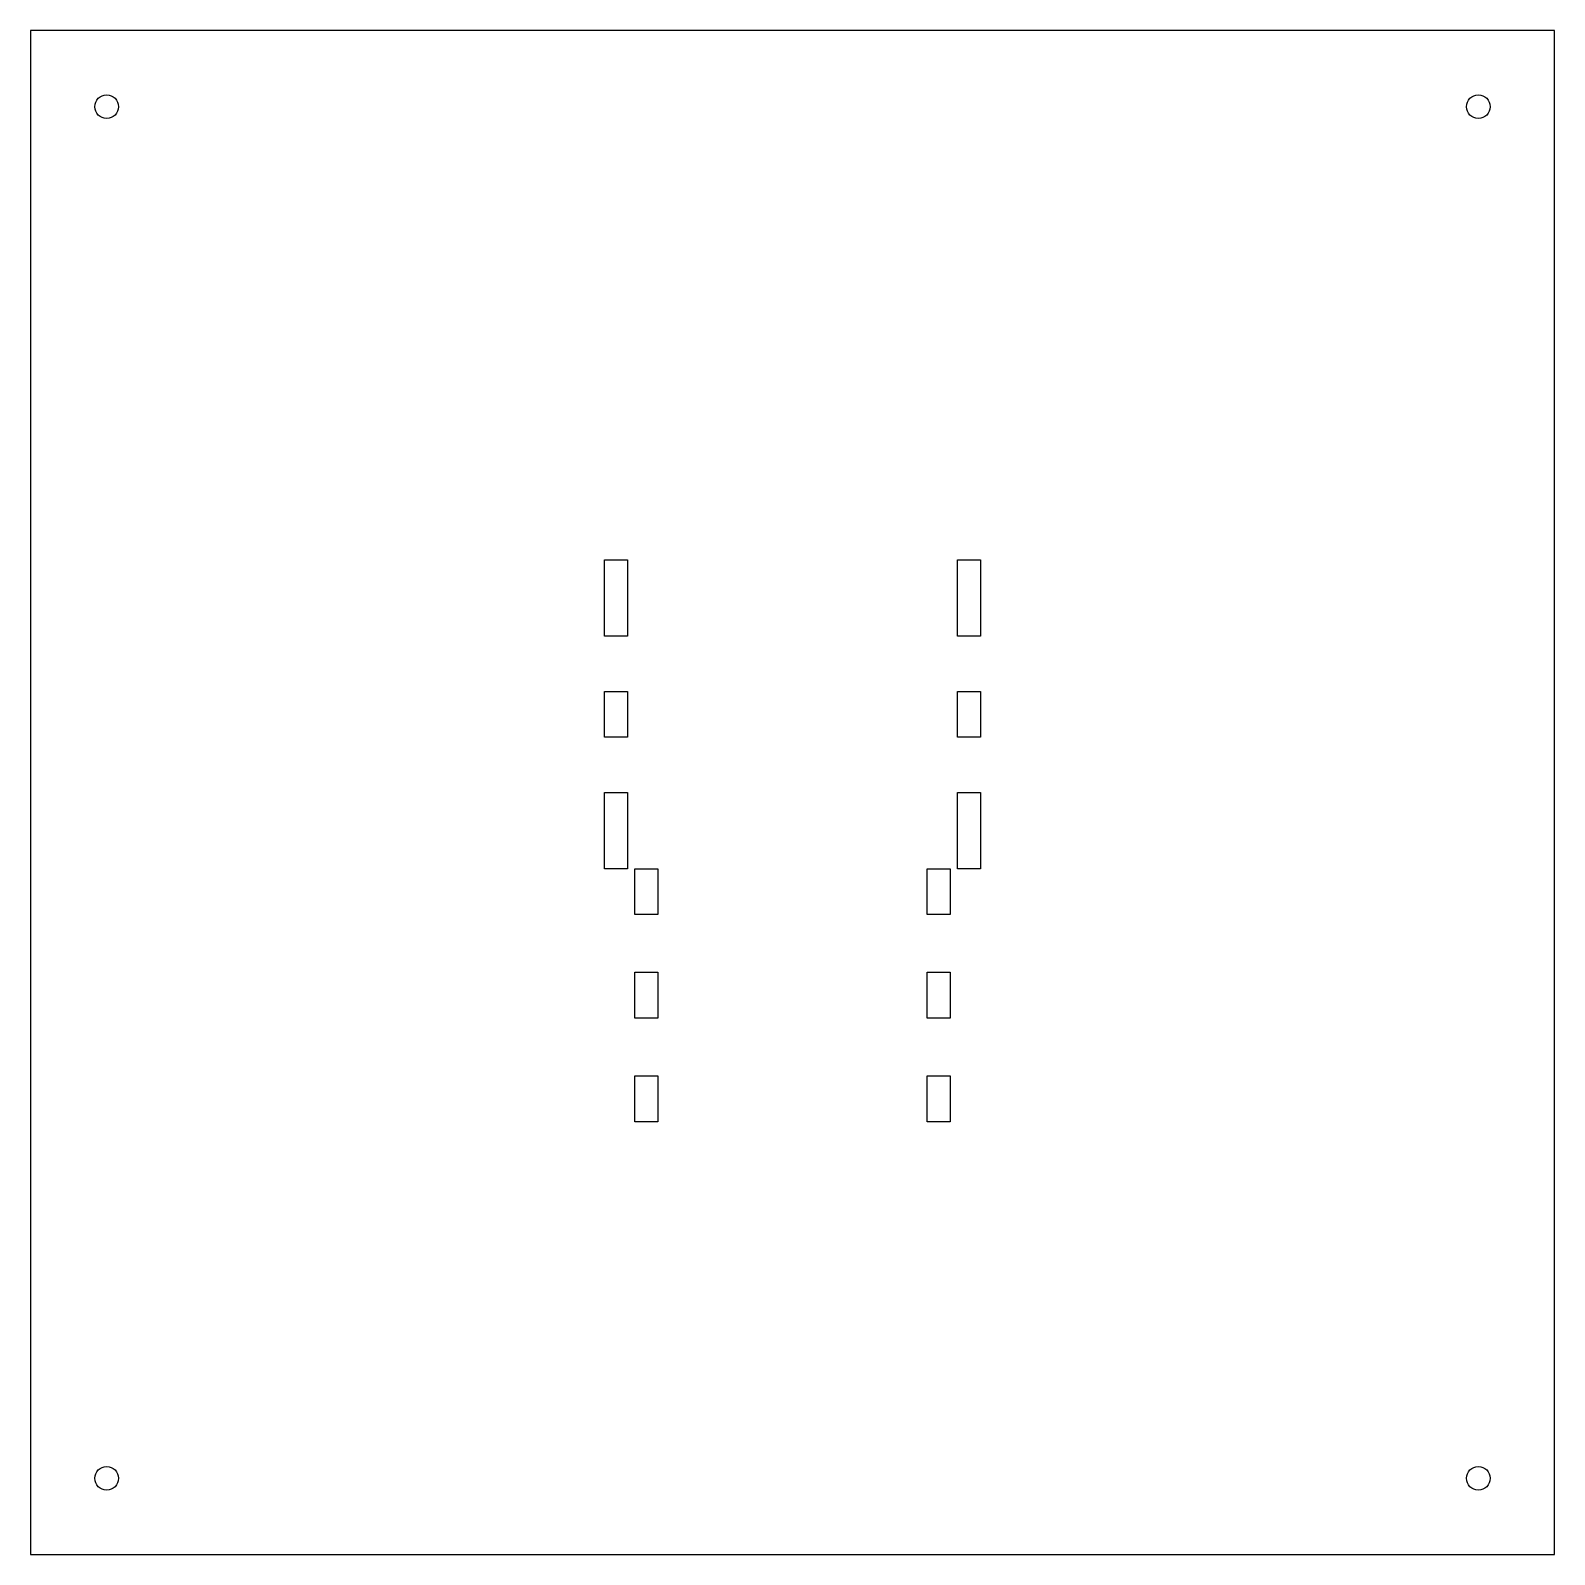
# Model space of a CAD drawing. Header units: millimetres. Extents: x -100 to 100, y -100 to 100.
import ezdxf

# ---------------------------------------------------------------- set-up
doc = ezdxf.new("R2010")
doc.units = ezdxf.units.MM
doc.layers.get('0').update_dxf_attribs({"linetype": 'CONTINUOUS'})

msp = doc.modelspace()

# ---------------------------------------------------------------- linework, layer by layer
for points in [[(-100, -100), (100, -100), (100, 100), (-100, 100)], [(-21.657, 20.528), (-24.657, 20.528), (-24.657, 30.528), (-21.657, 30.528)], [(24.657, 30.528), (24.657, 20.528), (21.657, 20.528), (21.657, 30.528)], [(-24.657, 7.264), (-24.657, 13.264), (-21.657, 13.264), (-21.657, 7.264)], [(21.657, 7.264), (21.657, 13.264), (24.657, 13.264), (24.657, 7.264)], [(-24.657, -10), (-24.657, 0), (-21.657, 0), (-21.657, -10)], [(21.657, 0), (24.657, 0), (24.657, -10), (21.657, -10)], [(-17.671, -16), (-20.671, -16), (-20.671, -10), (-17.671, -10)], [(20.671, -10), (20.671, -16), (17.671, -16), (17.671, -10)], [(-20.671, -29.5985), (-20.671, -23.5985), (-17.671, -23.5985), (-17.671, -29.5985)], [(17.671, -29.5985), (17.671, -23.5985), (20.671, -23.5985), (20.671, -29.5985)], [(-20.671, -37.197), (-17.671, -37.197), (-17.671, -43.197), (-20.671, -43.197)], [(17.671, -37.197), (20.671, -37.197), (20.671, -43.197), (17.671, -43.197)]]:
    msp.add_lwpolyline(points, close=True)
for centre in [(-90, 90), (90, 90), (-90, -90), (90, -90)]:
    msp.add_circle(centre, 1.55)

doc.saveas('drawing.dxf')
